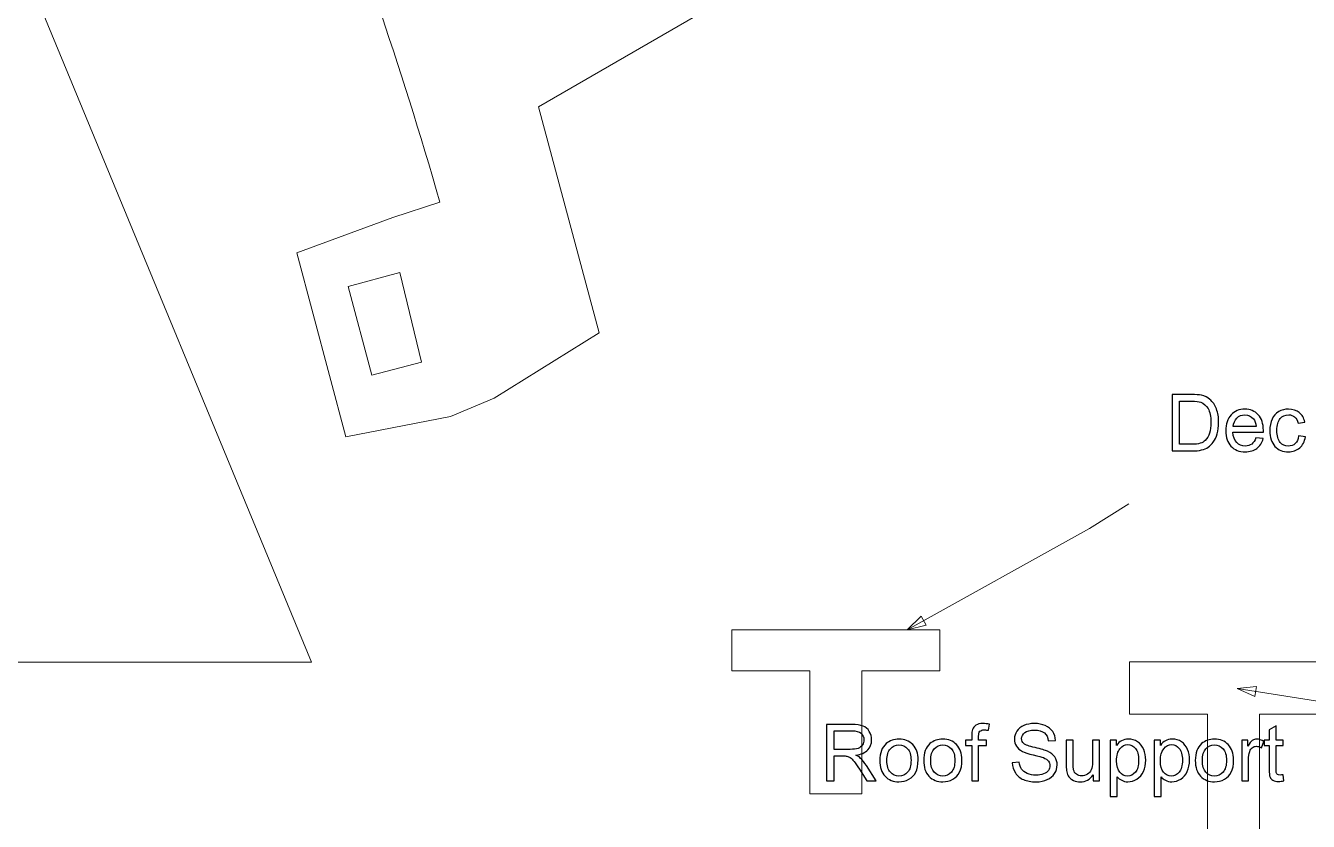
# Model space of a CAD drawing. Header units: inches. Extents: x -60.4 to -14.9, y -20.3 to 14.1.
# Drawn here: x -21.366 to -18.653, y -15.424 to -13.742 of the extents above; entities that cross this region are included whole.
import ezdxf

# ---------------------------------------------------------------- set-up
doc = ezdxf.new("R2010")
doc.units = ezdxf.units.IN
doc.header["$MEASUREMENT"] = 0
doc.layers.add('Master Desktop', color=7, linetype='Continuous', plot=False)

msp = doc.modelspace()

# ---------------------------------------------------------------- linework, layer by layer
at = {"layer": 'Master Desktop', "lineweight": 9}
msp.add_open_spline([(-20.589, -14.1475), (-20.589, -14.1475), (-20.4895, -14.1148), (-20.4895, -14.1148), (-20.4895, -14.1148), (-20.6534, -13.5391), (-20.8791, -13.0033), (-21.091, -12.491), (-21.091, -12.491), (-21.091, -12.491), (-20.5155, -12.491), (-20.5155, -12.491), (-20.5155, -12.491), (-20.5155, -12.491), (-20.5155, -12.241), (-20.5155, -12.241), (-20.5155, -12.241), (-20.5155, -12.241), (-20.5158, -11.991), (-20.5158, -11.991), (-20.5158, -11.991), (-20.5158, -11.991), (-20.1986, -11.9882), (-20.1986, -11.9882), (-20.1986, -11.9882), (-20.1986, -11.9882), (-20.1989, -12.241), (-20.1989, -12.241), (-20.1989, -12.241), (-20.1989, -12.241), (-20.1989, -12.491), (-20.1989, -12.491), (-20.1989, -12.491), (-20.1989, -12.491), (-19.8208, -12.491), (-19.8208, -12.491), (-19.8208, -12.491), (-19.8208, -12.491), (-19.7031, -12.9231), (-19.7031, -12.9231), (-19.7031, -12.9231), (-19.7031, -12.9231), (-20.0695, -13.1346), (-20.0695, -13.1346), (-20.0695, -13.1346), (-20.0695, -13.1346), (-19.9171, -13.7033), (-19.9171, -13.7033), (-19.9171, -13.7033), (-19.9171, -13.7033), (-20.2807, -13.9132), (-20.2807, -13.9132), (-20.2807, -13.9132), (-20.2807, -13.9132), (-20.1525, -14.3914), (-20.1525, -14.3914), (-20.1525, -14.3914), (-20.1525, -14.3914), (-20.3746, -14.529), (-20.3746, -14.529), (-20.3746, -14.529), (-20.3746, -14.529), (-20.4671, -14.5679), (-20.4671, -14.5679), (-20.4671, -14.5679), (-20.4671, -14.5679), (-20.6886, -14.6111), (-20.6886, -14.6111), (-20.6886, -14.6111), (-20.6886, -14.6111), (-20.7922, -14.2223), (-20.7922, -14.2223), (-20.7922, -14.2223), (-20.7922, -14.2223), (-20.589, -14.1475), (-20.589, -14.1475)], degree=3, knots=[0, 0, 0, 0, 0.05, 0.05, 0.05, 0.05, 0.1, 0.1, 0.1, 0.1, 0.15, 0.15, 0.15, 0.15, 0.2, 0.2, 0.2, 0.2, 0.25, 0.25, 0.25, 0.25, 0.3, 0.3, 0.3, 0.3, 0.35, 0.35, 0.35, 0.35, 0.4, 0.4, 0.4, 0.4, 0.45, 0.45, 0.45, 0.45, 0.5, 0.5, 0.5, 0.5, 0.55, 0.55, 0.55, 0.55, 0.6, 0.6, 0.6, 0.6, 0.65, 0.65, 0.65, 0.65, 0.7, 0.7, 0.7, 0.7, 0.75, 0.75, 0.75, 0.75, 0.8, 0.8, 0.8, 0.8, 0.85, 0.85, 0.85, 0.85, 0.9, 0.9, 0.9, 0.9, 1, 1, 1, 1], dxfattribs=at)
for points in [[(-21.877, -12.392), (-21.877, -12.392), (-20.7608, -15.0874), (-20.7608, -15.0874)], [(-21.877, -12.392), (-21.877, -12.392), (-20.7609, -15.0874), (-20.7609, -15.0874)], [(-29.0002, -15.0874), (-29.0002, -15.0874), (-20.7608, -15.0874), (-20.7608, -15.0874)]]:
    msp.add_open_spline(points, degree=3, dxfattribs=at)
at = {"layer": 'Master Desktop', "color": 5, "lineweight": 9}
for points, knots in [([(-20.5741, -14.2639), (-20.5741, -14.2639), (-20.5284, -14.4529), (-20.5284, -14.4529), (-20.5284, -14.4529), (-20.5284, -14.4529), (-20.633, -14.4809), (-20.633, -14.4809), (-20.633, -14.4809), (-20.633, -14.4809), (-20.6833, -14.2931), (-20.6833, -14.2931), (-20.6833, -14.2931), (-20.6833, -14.2931), (-20.5741, -14.2639), (-20.5741, -14.2639)], [0, 0, 0, 0, 0.2, 0.2, 0.2, 0.2, 0.4, 0.4, 0.4, 0.4, 0.6, 0.6, 0.6, 0.6, 1, 1, 1, 1]), ([(-19.5969, -15.1059), (-19.5969, -15.1059), (-19.4318, -15.1059), (-19.4318, -15.1059), (-19.4318, -15.1059), (-19.4318, -15.1059), (-19.4318, -15.0192), (-19.4318, -15.0192), (-19.4318, -15.0192), (-19.4318, -15.0192), (-19.8719, -15.0192), (-19.8719, -15.0192), (-19.8719, -15.0192), (-19.8719, -15.0192), (-19.8719, -15.1059), (-19.8719, -15.1059), (-19.8719, -15.1059), (-19.8719, -15.1059), (-19.7069, -15.1059), (-19.7069, -15.1059)], [0, 0, 0, 0, 0.166667, 0.166667, 0.166667, 0.166667, 0.333333, 0.333333, 0.333333, 0.333333, 0.5, 0.5, 0.5, 0.5, 0.666667, 0.666667, 0.666667, 0.666667, 1, 1, 1, 1]), ([(-19.7069, -15.1059), (-19.7069, -15.1059), (-19.7069, -15.366), (-19.7069, -15.366), (-19.7069, -15.366), (-19.7069, -15.366), (-19.5969, -15.366), (-19.5969, -15.366), (-19.5969, -15.366), (-19.5969, -15.366), (-19.5969, -15.1059), (-19.5969, -15.1059)], [0, 0, 0, 0, 0.25, 0.25, 0.25, 0.25, 0.5, 0.5, 0.5, 0.5, 1, 1, 1, 1]), ([(-18.756, -15.1971), (-18.756, -15.1971), (-18.591, -15.1971), (-18.591, -15.1971), (-18.591, -15.1971), (-18.591, -15.1971), (-18.591, -15.0871), (-18.591, -15.0871), (-18.591, -15.0871), (-18.591, -15.0871), (-19.0311, -15.0871), (-19.0311, -15.0871), (-19.0311, -15.0871), (-19.0311, -15.0871), (-19.0311, -15.1971), (-19.0311, -15.1971), (-19.0311, -15.1971), (-19.0311, -15.1971), (-18.866, -15.1971), (-18.866, -15.1971)], [0, 0, 0, 0, 0.166667, 0.166667, 0.166667, 0.166667, 0.333333, 0.333333, 0.333333, 0.333333, 0.5, 0.5, 0.5, 0.5, 0.666667, 0.666667, 0.666667, 0.666667, 1, 1, 1, 1]), ([(-18.866, -15.1971), (-18.866, -15.1971), (-18.866, -15.5272), (-18.866, -15.5272), (-18.866, -15.5272), (-18.866, -15.5272), (-18.756, -15.5272), (-18.756, -15.5272), (-18.756, -15.5272), (-18.756, -15.5272), (-18.756, -15.1971), (-18.756, -15.1971)], [0, 0, 0, 0, 0.25, 0.25, 0.25, 0.25, 0.5, 0.5, 0.5, 0.5, 1, 1, 1, 1])]:
    msp.add_open_spline(points, degree=3, knots=knots, dxfattribs=at)
at = {"layer": 'Master Desktop', "color": 155}
for points, knots in [([(-18.9409, -14.6409), (-18.9409, -14.6409), (-18.9409, -14.5216), (-18.9409, -14.5216), (-18.9409, -14.5216), (-18.9409, -14.5216), (-18.8998, -14.5216), (-18.8998, -14.5216), (-18.8998, -14.5216), (-18.8905, -14.5216), (-18.8835, -14.5221), (-18.8786, -14.5233), (-18.8786, -14.5233), (-18.8717, -14.5249), (-18.8659, -14.5277), (-18.8611, -14.5318), (-18.8611, -14.5318), (-18.8548, -14.5372), (-18.8501, -14.5439), (-18.847, -14.5522), (-18.847, -14.5522), (-18.8438, -14.5605), (-18.8423, -14.57), (-18.8423, -14.5806), (-18.8423, -14.5806), (-18.8423, -14.5897), (-18.8433, -14.5977), (-18.8454, -14.6047), (-18.8454, -14.6047), (-18.8475, -14.6117), (-18.8503, -14.6175), (-18.8536, -14.6221), (-18.8536, -14.6221), (-18.8569, -14.6267), (-18.8605, -14.6303), (-18.8645, -14.6329), (-18.8645, -14.6329), (-18.8684, -14.6355), (-18.8731, -14.6375), (-18.8787, -14.6389), (-18.8787, -14.6389), (-18.8843, -14.6402), (-18.8907, -14.6409), (-18.8979, -14.6409), (-18.8979, -14.6409), (-18.8979, -14.6409), (-18.9409, -14.6409), (-18.9409, -14.6409)], [0, 0, 0, 0, 0.076923, 0.076923, 0.076923, 0.076923, 0.153846, 0.153846, 0.153846, 0.153846, 0.230769, 0.230769, 0.230769, 0.230769, 0.307692, 0.307692, 0.307692, 0.307692, 0.384615, 0.384615, 0.384615, 0.384615, 0.461538, 0.461538, 0.461538, 0.461538, 0.538462, 0.538462, 0.538462, 0.538462, 0.615385, 0.615385, 0.615385, 0.615385, 0.692308, 0.692308, 0.692308, 0.692308, 0.769231, 0.769231, 0.769231, 0.769231, 0.846154, 0.846154, 0.846154, 0.846154, 1, 1, 1, 1]), ([(-18.9251, -14.6269), (-18.9251, -14.6269), (-18.8997, -14.6269), (-18.8997, -14.6269), (-18.8997, -14.6269), (-18.8918, -14.6269), (-18.8856, -14.6262), (-18.8812, -14.6247), (-18.8812, -14.6247), (-18.8767, -14.6232), (-18.8731, -14.6212), (-18.8705, -14.6185), (-18.8705, -14.6185), (-18.8667, -14.6148), (-18.8638, -14.6097), (-18.8617, -14.6034), (-18.8617, -14.6034), (-18.8597, -14.597), (-18.8586, -14.5894), (-18.8586, -14.5804), (-18.8586, -14.5804), (-18.8586, -14.5679), (-18.8607, -14.5582), (-18.8647, -14.5515), (-18.8647, -14.5515), (-18.8688, -14.5448), (-18.8738, -14.5403), (-18.8797, -14.538), (-18.8797, -14.538), (-18.8839, -14.5364), (-18.8907, -14.5356), (-18.9001, -14.5356), (-18.9001, -14.5356), (-18.9001, -14.5356), (-18.9251, -14.5356), (-18.9251, -14.5356), (-18.9251, -14.5356), (-18.9251, -14.5356), (-18.9251, -14.6269), (-18.9251, -14.6269)], [0, 0, 0, 0, 0.090909, 0.090909, 0.090909, 0.090909, 0.181818, 0.181818, 0.181818, 0.181818, 0.272727, 0.272727, 0.272727, 0.272727, 0.363636, 0.363636, 0.363636, 0.363636, 0.454545, 0.454545, 0.454545, 0.454545, 0.545455, 0.545455, 0.545455, 0.545455, 0.636364, 0.636364, 0.636364, 0.636364, 0.727273, 0.727273, 0.727273, 0.727273, 0.818182, 0.818182, 0.818182, 0.818182, 1, 1, 1, 1]), ([(-18.7634, -14.6129), (-18.7634, -14.6129), (-18.7482, -14.6149), (-18.7482, -14.6149), (-18.7482, -14.6149), (-18.7506, -14.6237), (-18.755, -14.6306), (-18.7615, -14.6354), (-18.7615, -14.6354), (-18.7679, -14.6403), (-18.7761, -14.6427), (-18.7862, -14.6427), (-18.7862, -14.6427), (-18.7988, -14.6427), (-18.8088, -14.6389), (-18.8162, -14.6311), (-18.8162, -14.6311), (-18.8235, -14.6233), (-18.8272, -14.6124), (-18.8272, -14.5984), (-18.8272, -14.5984), (-18.8272, -14.5839), (-18.8235, -14.5726), (-18.816, -14.5646), (-18.816, -14.5646), (-18.8086, -14.5566), (-18.7989, -14.5526), (-18.787, -14.5526), (-18.787, -14.5526), (-18.7754, -14.5526), (-18.766, -14.5565), (-18.7587, -14.5644), (-18.7587, -14.5644), (-18.7514, -14.5722), (-18.7477, -14.5833), (-18.7477, -14.5975), (-18.7477, -14.5975), (-18.7477, -14.5984), (-18.7478, -14.5997), (-18.7478, -14.6014), (-18.7478, -14.6014), (-18.7478, -14.6014), (-18.8122, -14.6014), (-18.8122, -14.6014), (-18.8122, -14.6014), (-18.8117, -14.6109), (-18.809, -14.6182), (-18.8042, -14.6232), (-18.8042, -14.6232), (-18.7994, -14.6282), (-18.7934, -14.6307), (-18.7862, -14.6307), (-18.7862, -14.6307), (-18.7808, -14.6307), (-18.7762, -14.6293), (-18.7724, -14.6265), (-18.7724, -14.6265), (-18.7686, -14.6237), (-18.7656, -14.6191), (-18.7634, -14.6129)], [0, 0, 0, 0, 0.0625, 0.0625, 0.0625, 0.0625, 0.125, 0.125, 0.125, 0.125, 0.1875, 0.1875, 0.1875, 0.1875, 0.25, 0.25, 0.25, 0.25, 0.3125, 0.3125, 0.3125, 0.3125, 0.375, 0.375, 0.375, 0.375, 0.4375, 0.4375, 0.4375, 0.4375, 0.5, 0.5, 0.5, 0.5, 0.5625, 0.5625, 0.5625, 0.5625, 0.625, 0.625, 0.625, 0.625, 0.6875, 0.6875, 0.6875, 0.6875, 0.75, 0.75, 0.75, 0.75, 0.8125, 0.8125, 0.8125, 0.8125, 0.875, 0.875, 0.875, 0.875, 1, 1, 1, 1]), ([(-18.8114, -14.5894), (-18.8114, -14.5894), (-18.7632, -14.5894), (-18.7632, -14.5894), (-18.7632, -14.5894), (-18.7639, -14.5821), (-18.7657, -14.5767), (-18.7688, -14.573), (-18.7688, -14.573), (-18.7734, -14.5674), (-18.7795, -14.5646), (-18.7869, -14.5646), (-18.7869, -14.5646), (-18.7936, -14.5646), (-18.7992, -14.5668), (-18.8038, -14.5713), (-18.8038, -14.5713), (-18.8084, -14.5758), (-18.8109, -14.5819), (-18.8114, -14.5894)], [0, 0, 0, 0, 0.166667, 0.166667, 0.166667, 0.166667, 0.333333, 0.333333, 0.333333, 0.333333, 0.5, 0.5, 0.5, 0.5, 0.666667, 0.666667, 0.666667, 0.666667, 1, 1, 1, 1]), ([(-18.6732, -14.6092), (-18.6732, -14.6092), (-18.6589, -14.6112), (-18.6589, -14.6112), (-18.6589, -14.6112), (-18.6605, -14.6211), (-18.6645, -14.6288), (-18.6709, -14.6344), (-18.6709, -14.6344), (-18.6774, -14.64), (-18.6854, -14.6427), (-18.6948, -14.6427), (-18.6948, -14.6427), (-18.7066, -14.6427), (-18.7161, -14.6389), (-18.7233, -14.6312), (-18.7233, -14.6312), (-18.7305, -14.6234), (-18.7341, -14.6124), (-18.7341, -14.598), (-18.7341, -14.598), (-18.7341, -14.5887), (-18.7325, -14.5805), (-18.7294, -14.5735), (-18.7294, -14.5735), (-18.7263, -14.5665), (-18.7216, -14.5613), (-18.7153, -14.5578), (-18.7153, -14.5578), (-18.709, -14.5543), (-18.7021, -14.5526), (-18.6947, -14.5526), (-18.6947, -14.5526), (-18.6853, -14.5526), (-18.6776, -14.5549), (-18.6717, -14.5597), (-18.6717, -14.5597), (-18.6657, -14.5644), (-18.6619, -14.5712), (-18.6602, -14.5799), (-18.6602, -14.5799), (-18.6602, -14.5799), (-18.6744, -14.5821), (-18.6744, -14.5821), (-18.6744, -14.5821), (-18.6757, -14.5763), (-18.6781, -14.5719), (-18.6816, -14.569), (-18.6816, -14.569), (-18.6851, -14.566), (-18.6892, -14.5646), (-18.6941, -14.5646), (-18.6941, -14.5646), (-18.7015, -14.5646), (-18.7075, -14.5672), (-18.7121, -14.5725), (-18.7121, -14.5725), (-18.7167, -14.5778), (-18.7191, -14.5861), (-18.7191, -14.5976), (-18.7191, -14.5976), (-18.7191, -14.6092), (-18.7168, -14.6176), (-18.7124, -14.6229), (-18.7124, -14.6229), (-18.7079, -14.6281), (-18.7021, -14.6307), (-18.695, -14.6307), (-18.695, -14.6307), (-18.6892, -14.6307), (-18.6844, -14.629), (-18.6806, -14.6255), (-18.6806, -14.6255), (-18.6767, -14.622), (-18.6742, -14.6165), (-18.6732, -14.6092)], [0, 0, 0, 0, 0.05, 0.05, 0.05, 0.05, 0.1, 0.1, 0.1, 0.1, 0.15, 0.15, 0.15, 0.15, 0.2, 0.2, 0.2, 0.2, 0.25, 0.25, 0.25, 0.25, 0.3, 0.3, 0.3, 0.3, 0.35, 0.35, 0.35, 0.35, 0.4, 0.4, 0.4, 0.4, 0.45, 0.45, 0.45, 0.45, 0.5, 0.5, 0.5, 0.5, 0.55, 0.55, 0.55, 0.55, 0.6, 0.6, 0.6, 0.6, 0.65, 0.65, 0.65, 0.65, 0.7, 0.7, 0.7, 0.7, 0.75, 0.75, 0.75, 0.75, 0.8, 0.8, 0.8, 0.8, 0.85, 0.85, 0.85, 0.85, 0.9, 0.9, 0.9, 0.9, 1, 1, 1, 1]), ([(-19.6716, -15.3386), (-19.6716, -15.3386), (-19.6716, -15.2192), (-19.6716, -15.2192), (-19.6716, -15.2192), (-19.6716, -15.2192), (-19.6187, -15.2192), (-19.6187, -15.2192), (-19.6187, -15.2192), (-19.6081, -15.2192), (-19.6, -15.2203), (-19.5945, -15.2225), (-19.5945, -15.2225), (-19.5889, -15.2246), (-19.5845, -15.2284), (-19.5812, -15.2338), (-19.5812, -15.2338), (-19.5779, -15.2392), (-19.5763, -15.2452), (-19.5763, -15.2518), (-19.5763, -15.2518), (-19.5763, -15.2602), (-19.579, -15.2674), (-19.5845, -15.2732), (-19.5845, -15.2732), (-19.59, -15.279), (-19.5984, -15.2827), (-19.6099, -15.2842), (-19.6099, -15.2842), (-19.6057, -15.2862), (-19.6025, -15.2882), (-19.6003, -15.2902), (-19.6003, -15.2902), (-19.5957, -15.2944), (-19.5914, -15.2997), (-19.5873, -15.3061), (-19.5873, -15.3061), (-19.5873, -15.3061), (-19.5666, -15.3386), (-19.5666, -15.3386), (-19.5666, -15.3386), (-19.5666, -15.3386), (-19.5864, -15.3386), (-19.5864, -15.3386), (-19.5864, -15.3386), (-19.5864, -15.3386), (-19.6021, -15.3137), (-19.6021, -15.3137), (-19.6021, -15.3137), (-19.6067, -15.3066), (-19.6105, -15.3011), (-19.6135, -15.2973), (-19.6135, -15.2973), (-19.6165, -15.2935), (-19.6192, -15.2908), (-19.6215, -15.2893), (-19.6215, -15.2893), (-19.6239, -15.2878), (-19.6263, -15.2867), (-19.6287, -15.2861), (-19.6287, -15.2861), (-19.6305, -15.2858), (-19.6334, -15.2856), (-19.6375, -15.2856), (-19.6375, -15.2856), (-19.6375, -15.2856), (-19.6558, -15.2856), (-19.6558, -15.2856), (-19.6558, -15.2856), (-19.6558, -15.2856), (-19.6558, -15.3386), (-19.6558, -15.3386), (-19.6558, -15.3386), (-19.6558, -15.3386), (-19.6716, -15.3386), (-19.6716, -15.3386)], [0, 0, 0, 0, 0.05, 0.05, 0.05, 0.05, 0.1, 0.1, 0.1, 0.1, 0.15, 0.15, 0.15, 0.15, 0.2, 0.2, 0.2, 0.2, 0.25, 0.25, 0.25, 0.25, 0.3, 0.3, 0.3, 0.3, 0.35, 0.35, 0.35, 0.35, 0.4, 0.4, 0.4, 0.4, 0.45, 0.45, 0.45, 0.45, 0.5, 0.5, 0.5, 0.5, 0.55, 0.55, 0.55, 0.55, 0.6, 0.6, 0.6, 0.6, 0.65, 0.65, 0.65, 0.65, 0.7, 0.7, 0.7, 0.7, 0.75, 0.75, 0.75, 0.75, 0.8, 0.8, 0.8, 0.8, 0.85, 0.85, 0.85, 0.85, 0.9, 0.9, 0.9, 0.9, 1, 1, 1, 1]), ([(-19.3645, -15.3386), (-19.3645, -15.3386), (-19.3645, -15.2634), (-19.3645, -15.2634), (-19.3645, -15.2634), (-19.3645, -15.2634), (-19.3775, -15.2634), (-19.3775, -15.2634), (-19.3775, -15.2634), (-19.3775, -15.2634), (-19.3775, -15.2521), (-19.3775, -15.2521), (-19.3775, -15.2521), (-19.3775, -15.2521), (-19.3645, -15.2521), (-19.3645, -15.2521), (-19.3645, -15.2521), (-19.3645, -15.2521), (-19.3645, -15.2429), (-19.3645, -15.2429), (-19.3645, -15.2429), (-19.3645, -15.2371), (-19.364, -15.2328), (-19.363, -15.23), (-19.363, -15.23), (-19.3616, -15.2262), (-19.3591, -15.2231), (-19.3556, -15.2208), (-19.3556, -15.2208), (-19.3521, -15.2184), (-19.3471, -15.2172), (-19.3407, -15.2172), (-19.3407, -15.2172), (-19.3366, -15.2172), (-19.332, -15.2177), (-19.327, -15.2187), (-19.327, -15.2187), (-19.327, -15.2187), (-19.3292, -15.2316), (-19.3292, -15.2316), (-19.3292, -15.2316), (-19.3322, -15.231), (-19.3351, -15.2307), (-19.3378, -15.2307), (-19.3378, -15.2307), (-19.3423, -15.2307), (-19.3454, -15.2317), (-19.3473, -15.2336), (-19.3473, -15.2336), (-19.3491, -15.2355), (-19.35, -15.239), (-19.35, -15.2442), (-19.35, -15.2442), (-19.35, -15.2442), (-19.35, -15.2521), (-19.35, -15.2521), (-19.35, -15.2521), (-19.35, -15.2521), (-19.3332, -15.2521), (-19.3332, -15.2521), (-19.3332, -15.2521), (-19.3332, -15.2521), (-19.3332, -15.2634), (-19.3332, -15.2634), (-19.3332, -15.2634), (-19.3332, -15.2634), (-19.3499, -15.2634), (-19.3499, -15.2634), (-19.3499, -15.2634), (-19.3499, -15.2634), (-19.3499, -15.3386), (-19.3499, -15.3386), (-19.3499, -15.3386), (-19.3499, -15.3386), (-19.3645, -15.3386), (-19.3645, -15.3386)], [0, 0, 0, 0, 0.05, 0.05, 0.05, 0.05, 0.1, 0.1, 0.1, 0.1, 0.15, 0.15, 0.15, 0.15, 0.2, 0.2, 0.2, 0.2, 0.25, 0.25, 0.25, 0.25, 0.3, 0.3, 0.3, 0.3, 0.35, 0.35, 0.35, 0.35, 0.4, 0.4, 0.4, 0.4, 0.45, 0.45, 0.45, 0.45, 0.5, 0.5, 0.5, 0.5, 0.55, 0.55, 0.55, 0.55, 0.6, 0.6, 0.6, 0.6, 0.65, 0.65, 0.65, 0.65, 0.7, 0.7, 0.7, 0.7, 0.75, 0.75, 0.75, 0.75, 0.8, 0.8, 0.8, 0.8, 0.85, 0.85, 0.85, 0.85, 0.9, 0.9, 0.9, 0.9, 1, 1, 1, 1]), ([(-19.2787, -15.3002), (-19.2787, -15.3002), (-19.2639, -15.2989), (-19.2639, -15.2989), (-19.2639, -15.2989), (-19.2632, -15.3049), (-19.2616, -15.3098), (-19.259, -15.3137), (-19.259, -15.3137), (-19.2564, -15.3175), (-19.2524, -15.3206), (-19.247, -15.323), (-19.247, -15.323), (-19.2416, -15.3254), (-19.2355, -15.3266), (-19.2287, -15.3266), (-19.2287, -15.3266), (-19.2227, -15.3266), (-19.2174, -15.3257), (-19.2127, -15.3239), (-19.2127, -15.3239), (-19.2081, -15.3221), (-19.2047, -15.3196), (-19.2025, -15.3165), (-19.2025, -15.3165), (-19.2002, -15.3133), (-19.1991, -15.3099), (-19.1991, -15.3062), (-19.1991, -15.3062), (-19.1991, -15.3025), (-19.2002, -15.2993), (-19.2023, -15.2965), (-19.2023, -15.2965), (-19.2045, -15.2937), (-19.2081, -15.2914), (-19.2131, -15.2894), (-19.2131, -15.2894), (-19.2163, -15.2882), (-19.2234, -15.2863), (-19.2343, -15.2836), (-19.2343, -15.2836), (-19.2453, -15.281), (-19.253, -15.2785), (-19.2574, -15.2762), (-19.2574, -15.2762), (-19.263, -15.2732), (-19.2673, -15.2695), (-19.27, -15.2651), (-19.27, -15.2651), (-19.2729, -15.2606), (-19.2742, -15.2557), (-19.2742, -15.2502), (-19.2742, -15.2502), (-19.2742, -15.2441), (-19.2725, -15.2385), (-19.2691, -15.2333), (-19.2691, -15.2333), (-19.2657, -15.228), (-19.2607, -15.2241), (-19.2541, -15.2213), (-19.2541, -15.2213), (-19.2476, -15.2186), (-19.2403, -15.2172), (-19.2322, -15.2172), (-19.2322, -15.2172), (-19.2234, -15.2172), (-19.2156, -15.2187), (-19.2089, -15.2215), (-19.2089, -15.2215), (-19.2021, -15.2244), (-19.1969, -15.2286), (-19.1933, -15.2341), (-19.1933, -15.2341), (-19.1896, -15.2396), (-19.1877, -15.2459), (-19.1874, -15.2529), (-19.1874, -15.2529), (-19.1874, -15.2529), (-19.2026, -15.2541), (-19.2026, -15.2541), (-19.2026, -15.2541), (-19.2034, -15.2466), (-19.2061, -15.2409), (-19.2108, -15.237), (-19.2108, -15.237), (-19.2155, -15.2332), (-19.2225, -15.2312), (-19.2316, -15.2312), (-19.2316, -15.2312), (-19.2412, -15.2312), (-19.2482, -15.233), (-19.2525, -15.2365), (-19.2525, -15.2365), (-19.2569, -15.24), (-19.2591, -15.2442), (-19.2591, -15.2492), (-19.2591, -15.2492), (-19.2591, -15.2534), (-19.2575, -15.257), (-19.2544, -15.2597), (-19.2544, -15.2597), (-19.2514, -15.2625), (-19.2435, -15.2654), (-19.2306, -15.2682), (-19.2306, -15.2682), (-19.2178, -15.2712), (-19.209, -15.2737), (-19.2042, -15.2759), (-19.2042, -15.2759), (-19.1973, -15.2791), (-19.1922, -15.2831), (-19.1889, -15.288), (-19.1889, -15.288), (-19.1855, -15.2929), (-19.1839, -15.2985), (-19.1839, -15.3049), (-19.1839, -15.3049), (-19.1839, -15.3113), (-19.1857, -15.3172), (-19.1894, -15.3228), (-19.1894, -15.3228), (-19.193, -15.3284), (-19.1982, -15.3328), (-19.205, -15.3359), (-19.205, -15.3359), (-19.2118, -15.339), (-19.2194, -15.3406), (-19.228, -15.3406), (-19.228, -15.3406), (-19.2387, -15.3406), (-19.2478, -15.339), (-19.255, -15.3359), (-19.255, -15.3359), (-19.2624, -15.3327), (-19.268, -15.328), (-19.2722, -15.3217), (-19.2722, -15.3217), (-19.2764, -15.3154), (-19.2785, -15.3082), (-19.2787, -15.3002)], [0, 0, 0, 0, 0.027778, 0.027778, 0.027778, 0.027778, 0.055556, 0.055556, 0.055556, 0.055556, 0.083333, 0.083333, 0.083333, 0.083333, 0.111111, 0.111111, 0.111111, 0.111111, 0.138889, 0.138889, 0.138889, 0.138889, 0.166667, 0.166667, 0.166667, 0.166667, 0.194444, 0.194444, 0.194444, 0.194444, 0.222222, 0.222222, 0.222222, 0.222222, 0.25, 0.25, 0.25, 0.25, 0.277778, 0.277778, 0.277778, 0.277778, 0.305556, 0.305556, 0.305556, 0.305556, 0.333333, 0.333333, 0.333333, 0.333333, 0.361111, 0.361111, 0.361111, 0.361111, 0.388889, 0.388889, 0.388889, 0.388889, 0.416667, 0.416667, 0.416667, 0.416667, 0.444444, 0.444444, 0.444444, 0.444444, 0.472222, 0.472222, 0.472222, 0.472222, 0.5, 0.5, 0.5, 0.5, 0.527778, 0.527778, 0.527778, 0.527778, 0.555556, 0.555556, 0.555556, 0.555556, 0.583333, 0.583333, 0.583333, 0.583333, 0.611111, 0.611111, 0.611111, 0.611111, 0.638889, 0.638889, 0.638889, 0.638889, 0.666667, 0.666667, 0.666667, 0.666667, 0.694444, 0.694444, 0.694444, 0.694444, 0.722222, 0.722222, 0.722222, 0.722222, 0.75, 0.75, 0.75, 0.75, 0.777778, 0.777778, 0.777778, 0.777778, 0.805556, 0.805556, 0.805556, 0.805556, 0.833333, 0.833333, 0.833333, 0.833333, 0.861111, 0.861111, 0.861111, 0.861111, 0.888889, 0.888889, 0.888889, 0.888889, 0.916667, 0.916667, 0.916667, 0.916667, 0.944444, 0.944444, 0.944444, 0.944444, 1, 1, 1, 1]), ([(-19.6558, -15.2719), (-19.6558, -15.2719), (-19.6219, -15.2719), (-19.6219, -15.2719), (-19.6219, -15.2719), (-19.6147, -15.2719), (-19.609, -15.2712), (-19.605, -15.2697), (-19.605, -15.2697), (-19.6009, -15.2682), (-19.5979, -15.2658), (-19.5958, -15.2625), (-19.5958, -15.2625), (-19.5937, -15.2592), (-19.5926, -15.2557), (-19.5926, -15.2518), (-19.5926, -15.2518), (-19.5926, -15.2462), (-19.5946, -15.2415), (-19.5987, -15.2379), (-19.5987, -15.2379), (-19.6028, -15.2342), (-19.6092, -15.2324), (-19.618, -15.2324), (-19.618, -15.2324), (-19.618, -15.2324), (-19.6558, -15.2324), (-19.6558, -15.2324), (-19.6558, -15.2324), (-19.6558, -15.2324), (-19.6558, -15.2719), (-19.6558, -15.2719)], [0, 0, 0, 0, 0.111111, 0.111111, 0.111111, 0.111111, 0.222222, 0.222222, 0.222222, 0.222222, 0.333333, 0.333333, 0.333333, 0.333333, 0.444444, 0.444444, 0.444444, 0.444444, 0.555556, 0.555556, 0.555556, 0.555556, 0.666667, 0.666667, 0.666667, 0.666667, 0.777778, 0.777778, 0.777778, 0.777778, 1, 1, 1, 1]), ([(-18.7061, -15.3255), (-18.7061, -15.3255), (-18.7041, -15.3384), (-18.7041, -15.3384), (-18.7041, -15.3384), (-18.7083, -15.3393), (-18.7119, -15.3397), (-18.7152, -15.3397), (-18.7152, -15.3397), (-18.7205, -15.3397), (-18.7246, -15.3389), (-18.7275, -15.3372), (-18.7275, -15.3372), (-18.7304, -15.3355), (-18.7325, -15.3333), (-18.7337, -15.3306), (-18.7337, -15.3306), (-18.7349, -15.3278), (-18.7355, -15.3221), (-18.7355, -15.3132), (-18.7355, -15.3132), (-18.7355, -15.3132), (-18.7355, -15.2634), (-18.7355, -15.2634), (-18.7355, -15.2634), (-18.7355, -15.2634), (-18.7463, -15.2634), (-18.7463, -15.2634), (-18.7463, -15.2634), (-18.7463, -15.2634), (-18.7463, -15.2521), (-18.7463, -15.2521), (-18.7463, -15.2521), (-18.7463, -15.2521), (-18.7355, -15.2521), (-18.7355, -15.2521), (-18.7355, -15.2521), (-18.7355, -15.2521), (-18.7355, -15.2307), (-18.7355, -15.2307), (-18.7355, -15.2307), (-18.7355, -15.2307), (-18.7208, -15.2219), (-18.7208, -15.2219), (-18.7208, -15.2219), (-18.7208, -15.2219), (-18.7208, -15.2521), (-18.7208, -15.2521), (-18.7208, -15.2521), (-18.7208, -15.2521), (-18.7061, -15.2521), (-18.7061, -15.2521), (-18.7061, -15.2521), (-18.7061, -15.2521), (-18.7061, -15.2634), (-18.7061, -15.2634), (-18.7061, -15.2634), (-18.7061, -15.2634), (-18.7208, -15.2634), (-18.7208, -15.2634), (-18.7208, -15.2634), (-18.7208, -15.2634), (-18.7208, -15.3141), (-18.7208, -15.3141), (-18.7208, -15.3141), (-18.7208, -15.3183), (-18.7206, -15.321), (-18.72, -15.3222), (-18.72, -15.3222), (-18.7195, -15.3234), (-18.7187, -15.3243), (-18.7175, -15.325), (-18.7175, -15.325), (-18.7164, -15.3257), (-18.7147, -15.3261), (-18.7125, -15.3261), (-18.7125, -15.3261), (-18.7109, -15.3261), (-18.7088, -15.3259), (-18.7061, -15.3255)], [0, 0, 0, 0, 0.047619, 0.047619, 0.047619, 0.047619, 0.095238, 0.095238, 0.095238, 0.095238, 0.142857, 0.142857, 0.142857, 0.142857, 0.190476, 0.190476, 0.190476, 0.190476, 0.238095, 0.238095, 0.238095, 0.238095, 0.285714, 0.285714, 0.285714, 0.285714, 0.333333, 0.333333, 0.333333, 0.333333, 0.380952, 0.380952, 0.380952, 0.380952, 0.428571, 0.428571, 0.428571, 0.428571, 0.47619, 0.47619, 0.47619, 0.47619, 0.52381, 0.52381, 0.52381, 0.52381, 0.571429, 0.571429, 0.571429, 0.571429, 0.619048, 0.619048, 0.619048, 0.619048, 0.666667, 0.666667, 0.666667, 0.666667, 0.714286, 0.714286, 0.714286, 0.714286, 0.761905, 0.761905, 0.761905, 0.761905, 0.809524, 0.809524, 0.809524, 0.809524, 0.857143, 0.857143, 0.857143, 0.857143, 0.904762, 0.904762, 0.904762, 0.904762, 1, 1, 1, 1]), ([(-19.5589, -15.2953), (-19.5589, -15.2794), (-19.5545, -15.2675), (-19.5455, -15.2598), (-19.5455, -15.2598), (-19.5381, -15.2534), (-19.529, -15.2502), (-19.5184, -15.2502), (-19.5184, -15.2502), (-19.5065, -15.2502), (-19.4968, -15.2541), (-19.4892, -15.2619), (-19.4892, -15.2619), (-19.4817, -15.2697), (-19.4779, -15.2804), (-19.4779, -15.2941), (-19.4779, -15.2941), (-19.4779, -15.3052), (-19.4796, -15.3139), (-19.4829, -15.3203), (-19.4829, -15.3203), (-19.4862, -15.3267), (-19.4911, -15.3316), (-19.4975, -15.3351), (-19.4975, -15.3351), (-19.5039, -15.3387), (-19.5108, -15.3404), (-19.5184, -15.3404), (-19.5184, -15.3404), (-19.5305, -15.3404), (-19.5402, -15.3366), (-19.5477, -15.3288), (-19.5477, -15.3288), (-19.5552, -15.3211), (-19.5589, -15.3099), (-19.5589, -15.2953)], [0, 0, 0, 0, 0.1, 0.1, 0.1, 0.1, 0.2, 0.2, 0.2, 0.2, 0.3, 0.3, 0.3, 0.3, 0.4, 0.4, 0.4, 0.4, 0.5, 0.5, 0.5, 0.5, 0.6, 0.6, 0.6, 0.6, 0.7, 0.7, 0.7, 0.7, 0.8, 0.8, 0.8, 0.8, 1, 1, 1, 1]), ([(-19.5439, -15.2954), (-19.5439, -15.3064), (-19.5415, -15.3147), (-19.5367, -15.3202), (-19.5367, -15.3202), (-19.5318, -15.3257), (-19.5257, -15.3284), (-19.5184, -15.3284), (-19.5184, -15.3284), (-19.5111, -15.3284), (-19.505, -15.3257), (-19.5002, -15.3201), (-19.5002, -15.3201), (-19.4953, -15.3146), (-19.4929, -15.3062), (-19.4929, -15.2949), (-19.4929, -15.2949), (-19.4929, -15.2842), (-19.4954, -15.2761), (-19.5002, -15.2707), (-19.5002, -15.2707), (-19.5051, -15.2652), (-19.5111, -15.2624), (-19.5184, -15.2624), (-19.5184, -15.2624), (-19.5257, -15.2624), (-19.5318, -15.2651), (-19.5367, -15.2706), (-19.5367, -15.2706), (-19.5415, -15.2761), (-19.5439, -15.2843), (-19.5439, -15.2954)], [0, 0, 0, 0, 0.111111, 0.111111, 0.111111, 0.111111, 0.222222, 0.222222, 0.222222, 0.222222, 0.333333, 0.333333, 0.333333, 0.333333, 0.444444, 0.444444, 0.444444, 0.444444, 0.555556, 0.555556, 0.555556, 0.555556, 0.666667, 0.666667, 0.666667, 0.666667, 0.777778, 0.777778, 0.777778, 0.777778, 1, 1, 1, 1]), ([(-19.4662, -15.2953), (-19.4662, -15.2794), (-19.4618, -15.2675), (-19.4529, -15.2598), (-19.4529, -15.2598), (-19.4454, -15.2534), (-19.4364, -15.2502), (-19.4257, -15.2502), (-19.4257, -15.2502), (-19.4138, -15.2502), (-19.4041, -15.2541), (-19.3965, -15.2619), (-19.3965, -15.2619), (-19.389, -15.2697), (-19.3852, -15.2804), (-19.3852, -15.2941), (-19.3852, -15.2941), (-19.3852, -15.3052), (-19.3869, -15.3139), (-19.3902, -15.3203), (-19.3902, -15.3203), (-19.3936, -15.3267), (-19.3984, -15.3316), (-19.4048, -15.3351), (-19.4048, -15.3351), (-19.4112, -15.3387), (-19.4181, -15.3404), (-19.4257, -15.3404), (-19.4257, -15.3404), (-19.4378, -15.3404), (-19.4476, -15.3366), (-19.455, -15.3288), (-19.455, -15.3288), (-19.4625, -15.3211), (-19.4662, -15.3099), (-19.4662, -15.2953)], [0, 0, 0, 0, 0.1, 0.1, 0.1, 0.1, 0.2, 0.2, 0.2, 0.2, 0.3, 0.3, 0.3, 0.3, 0.4, 0.4, 0.4, 0.4, 0.5, 0.5, 0.5, 0.5, 0.6, 0.6, 0.6, 0.6, 0.7, 0.7, 0.7, 0.7, 0.8, 0.8, 0.8, 0.8, 1, 1, 1, 1]), ([(-19.4512, -15.2954), (-19.4512, -15.3064), (-19.4488, -15.3147), (-19.444, -15.3202), (-19.444, -15.3202), (-19.4391, -15.3257), (-19.433, -15.3284), (-19.4257, -15.3284), (-19.4257, -15.3284), (-19.4184, -15.3284), (-19.4123, -15.3257), (-19.4075, -15.3201), (-19.4075, -15.3201), (-19.4026, -15.3146), (-19.4002, -15.3062), (-19.4002, -15.2949), (-19.4002, -15.2949), (-19.4002, -15.2842), (-19.4027, -15.2761), (-19.4075, -15.2707), (-19.4075, -15.2707), (-19.4124, -15.2652), (-19.4184, -15.2624), (-19.4257, -15.2624), (-19.4257, -15.2624), (-19.433, -15.2624), (-19.4391, -15.2651), (-19.444, -15.2706), (-19.444, -15.2706), (-19.4488, -15.2761), (-19.4512, -15.2843), (-19.4512, -15.2954)], [0, 0, 0, 0, 0.111111, 0.111111, 0.111111, 0.111111, 0.222222, 0.222222, 0.222222, 0.222222, 0.333333, 0.333333, 0.333333, 0.333333, 0.444444, 0.444444, 0.444444, 0.444444, 0.555556, 0.555556, 0.555556, 0.555556, 0.666667, 0.666667, 0.666667, 0.666667, 0.777778, 0.777778, 0.777778, 0.777778, 1, 1, 1, 1]), ([(-19.1077, -15.3386), (-19.1077, -15.3386), (-19.1077, -15.3257), (-19.1077, -15.3257), (-19.1077, -15.3257), (-19.1145, -15.3355), (-19.1236, -15.3404), (-19.1351, -15.3404), (-19.1351, -15.3404), (-19.1402, -15.3404), (-19.1449, -15.3394), (-19.1494, -15.3375), (-19.1494, -15.3375), (-19.1538, -15.3355), (-19.1571, -15.3331), (-19.1592, -15.3301), (-19.1592, -15.3301), (-19.1613, -15.3272), (-19.1628, -15.3236), (-19.1637, -15.3193), (-19.1637, -15.3193), (-19.1643, -15.3164), (-19.1646, -15.3118), (-19.1646, -15.3056), (-19.1646, -15.3056), (-19.1646, -15.3056), (-19.1646, -15.2521), (-19.1646, -15.2521), (-19.1646, -15.2521), (-19.1646, -15.2521), (-19.1499, -15.2521), (-19.1499, -15.2521), (-19.1499, -15.2521), (-19.1499, -15.2521), (-19.1499, -15.2999), (-19.1499, -15.2999), (-19.1499, -15.2999), (-19.1499, -15.3076), (-19.1496, -15.3127), (-19.149, -15.3154), (-19.149, -15.3154), (-19.1481, -15.3192), (-19.1462, -15.3222), (-19.1432, -15.3244), (-19.1432, -15.3244), (-19.1402, -15.3266), (-19.1365, -15.3277), (-19.1321, -15.3277), (-19.1321, -15.3277), (-19.1277, -15.3277), (-19.1236, -15.3266), (-19.1198, -15.3244), (-19.1198, -15.3244), (-19.116, -15.3221), (-19.1132, -15.3191), (-19.1116, -15.3152), (-19.1116, -15.3152), (-19.1101, -15.3113), (-19.1092, -15.3057), (-19.1092, -15.2983), (-19.1092, -15.2983), (-19.1092, -15.2983), (-19.1092, -15.2521), (-19.1092, -15.2521), (-19.1092, -15.2521), (-19.1092, -15.2521), (-19.0946, -15.2521), (-19.0946, -15.2521), (-19.0946, -15.2521), (-19.0946, -15.2521), (-19.0946, -15.3386), (-19.0946, -15.3386), (-19.0946, -15.3386), (-19.0946, -15.3386), (-19.1077, -15.3386), (-19.1077, -15.3386)], [0, 0, 0, 0, 0.05, 0.05, 0.05, 0.05, 0.1, 0.1, 0.1, 0.1, 0.15, 0.15, 0.15, 0.15, 0.2, 0.2, 0.2, 0.2, 0.25, 0.25, 0.25, 0.25, 0.3, 0.3, 0.3, 0.3, 0.35, 0.35, 0.35, 0.35, 0.4, 0.4, 0.4, 0.4, 0.45, 0.45, 0.45, 0.45, 0.5, 0.5, 0.5, 0.5, 0.55, 0.55, 0.55, 0.55, 0.6, 0.6, 0.6, 0.6, 0.65, 0.65, 0.65, 0.65, 0.7, 0.7, 0.7, 0.7, 0.75, 0.75, 0.75, 0.75, 0.8, 0.8, 0.8, 0.8, 0.85, 0.85, 0.85, 0.85, 0.9, 0.9, 0.9, 0.9, 1, 1, 1, 1]), ([(-19.0716, -15.3717), (-19.0716, -15.3717), (-19.0716, -15.2521), (-19.0716, -15.2521), (-19.0716, -15.2521), (-19.0716, -15.2521), (-19.0582, -15.2521), (-19.0582, -15.2521), (-19.0582, -15.2521), (-19.0582, -15.2521), (-19.0582, -15.2634), (-19.0582, -15.2634), (-19.0582, -15.2634), (-19.0551, -15.2591), (-19.0515, -15.2557), (-19.0476, -15.2536), (-19.0476, -15.2536), (-19.0436, -15.2514), (-19.0388, -15.2502), (-19.0332, -15.2502), (-19.0332, -15.2502), (-19.0258, -15.2502), (-19.0193, -15.2521), (-19.0136, -15.2559), (-19.0136, -15.2559), (-19.008, -15.2597), (-19.0037, -15.2651), (-19.0009, -15.272), (-19.0009, -15.272), (-18.998, -15.2789), (-18.9966, -15.2864), (-18.9966, -15.2947), (-18.9966, -15.2947), (-18.9966, -15.3035), (-18.9981, -15.3114), (-19.0013, -15.3185), (-19.0013, -15.3185), (-19.0045, -15.3256), (-19.0091, -15.331), (-19.0151, -15.3348), (-19.0151, -15.3348), (-19.0212, -15.3385), (-19.0275, -15.3404), (-19.0342, -15.3404), (-19.0342, -15.3404), (-19.0391, -15.3404), (-19.0435, -15.3394), (-19.0473, -15.3373), (-19.0473, -15.3373), (-19.0512, -15.3353), (-19.0544, -15.3327), (-19.0569, -15.3296), (-19.0569, -15.3296), (-19.0569, -15.3296), (-19.0569, -15.3717), (-19.0569, -15.3717), (-19.0569, -15.3717), (-19.0569, -15.3717), (-19.0716, -15.3717), (-19.0716, -15.3717)], [0, 0, 0, 0, 0.0625, 0.0625, 0.0625, 0.0625, 0.125, 0.125, 0.125, 0.125, 0.1875, 0.1875, 0.1875, 0.1875, 0.25, 0.25, 0.25, 0.25, 0.3125, 0.3125, 0.3125, 0.3125, 0.375, 0.375, 0.375, 0.375, 0.4375, 0.4375, 0.4375, 0.4375, 0.5, 0.5, 0.5, 0.5, 0.5625, 0.5625, 0.5625, 0.5625, 0.625, 0.625, 0.625, 0.625, 0.6875, 0.6875, 0.6875, 0.6875, 0.75, 0.75, 0.75, 0.75, 0.8125, 0.8125, 0.8125, 0.8125, 0.875, 0.875, 0.875, 0.875, 1, 1, 1, 1]), ([(-19.0582, -15.2959), (-19.0582, -15.3069), (-19.056, -15.3151), (-19.0515, -15.3204), (-19.0515, -15.3204), (-19.047, -15.3257), (-19.0416, -15.3284), (-19.0352, -15.3284), (-19.0352, -15.3284), (-19.0287, -15.3284), (-19.0231, -15.3257), (-19.0185, -15.3202), (-19.0185, -15.3202), (-19.0139, -15.3147), (-19.0116, -15.3062), (-19.0116, -15.2946), (-19.0116, -15.2946), (-19.0116, -15.2836), (-19.0138, -15.2754), (-19.0183, -15.2699), (-19.0183, -15.2699), (-19.0229, -15.2645), (-19.0282, -15.2617), (-19.0345, -15.2617), (-19.0345, -15.2617), (-19.0407, -15.2617), (-19.0462, -15.2647), (-19.051, -15.2705), (-19.051, -15.2705), (-19.0558, -15.2763), (-19.0582, -15.2847), (-19.0582, -15.2959)], [0, 0, 0, 0, 0.111111, 0.111111, 0.111111, 0.111111, 0.222222, 0.222222, 0.222222, 0.222222, 0.333333, 0.333333, 0.333333, 0.333333, 0.444444, 0.444444, 0.444444, 0.444444, 0.555556, 0.555556, 0.555556, 0.555556, 0.666667, 0.666667, 0.666667, 0.666667, 0.777778, 0.777778, 0.777778, 0.777778, 1, 1, 1, 1]), ([(-18.9789, -15.3717), (-18.9789, -15.3717), (-18.9789, -15.2521), (-18.9789, -15.2521), (-18.9789, -15.2521), (-18.9789, -15.2521), (-18.9655, -15.2521), (-18.9655, -15.2521), (-18.9655, -15.2521), (-18.9655, -15.2521), (-18.9655, -15.2634), (-18.9655, -15.2634), (-18.9655, -15.2634), (-18.9624, -15.2591), (-18.9588, -15.2557), (-18.9549, -15.2536), (-18.9549, -15.2536), (-18.9509, -15.2514), (-18.9461, -15.2502), (-18.9405, -15.2502), (-18.9405, -15.2502), (-18.9331, -15.2502), (-18.9266, -15.2521), (-18.9209, -15.2559), (-18.9209, -15.2559), (-18.9153, -15.2597), (-18.9111, -15.2651), (-18.9082, -15.272), (-18.9082, -15.272), (-18.9053, -15.2789), (-18.9039, -15.2864), (-18.9039, -15.2947), (-18.9039, -15.2947), (-18.9039, -15.3035), (-18.9054, -15.3114), (-18.9086, -15.3185), (-18.9086, -15.3185), (-18.9118, -15.3256), (-18.9164, -15.331), (-18.9224, -15.3348), (-18.9224, -15.3348), (-18.9285, -15.3385), (-18.9348, -15.3404), (-18.9415, -15.3404), (-18.9415, -15.3404), (-18.9464, -15.3404), (-18.9508, -15.3394), (-18.9546, -15.3373), (-18.9546, -15.3373), (-18.9585, -15.3353), (-18.9617, -15.3327), (-18.9642, -15.3296), (-18.9642, -15.3296), (-18.9642, -15.3296), (-18.9642, -15.3717), (-18.9642, -15.3717), (-18.9642, -15.3717), (-18.9642, -15.3717), (-18.9789, -15.3717), (-18.9789, -15.3717)], [0, 0, 0, 0, 0.0625, 0.0625, 0.0625, 0.0625, 0.125, 0.125, 0.125, 0.125, 0.1875, 0.1875, 0.1875, 0.1875, 0.25, 0.25, 0.25, 0.25, 0.3125, 0.3125, 0.3125, 0.3125, 0.375, 0.375, 0.375, 0.375, 0.4375, 0.4375, 0.4375, 0.4375, 0.5, 0.5, 0.5, 0.5, 0.5625, 0.5625, 0.5625, 0.5625, 0.625, 0.625, 0.625, 0.625, 0.6875, 0.6875, 0.6875, 0.6875, 0.75, 0.75, 0.75, 0.75, 0.8125, 0.8125, 0.8125, 0.8125, 0.875, 0.875, 0.875, 0.875, 1, 1, 1, 1]), ([(-18.9655, -15.2959), (-18.9655, -15.3069), (-18.9633, -15.3151), (-18.9588, -15.3204), (-18.9588, -15.3204), (-18.9543, -15.3257), (-18.9489, -15.3284), (-18.9425, -15.3284), (-18.9425, -15.3284), (-18.936, -15.3284), (-18.9304, -15.3257), (-18.9258, -15.3202), (-18.9258, -15.3202), (-18.9212, -15.3147), (-18.9189, -15.3062), (-18.9189, -15.2946), (-18.9189, -15.2946), (-18.9189, -15.2836), (-18.9211, -15.2754), (-18.9256, -15.2699), (-18.9256, -15.2699), (-18.9302, -15.2645), (-18.9356, -15.2617), (-18.9418, -15.2617), (-18.9418, -15.2617), (-18.9481, -15.2617), (-18.9536, -15.2647), (-18.9583, -15.2705), (-18.9583, -15.2705), (-18.9631, -15.2763), (-18.9655, -15.2847), (-18.9655, -15.2959)], [0, 0, 0, 0, 0.111111, 0.111111, 0.111111, 0.111111, 0.222222, 0.222222, 0.222222, 0.222222, 0.333333, 0.333333, 0.333333, 0.333333, 0.444444, 0.444444, 0.444444, 0.444444, 0.555556, 0.555556, 0.555556, 0.555556, 0.666667, 0.666667, 0.666667, 0.666667, 0.777778, 0.777778, 0.777778, 0.777778, 1, 1, 1, 1]), ([(-18.8917, -15.2953), (-18.8917, -15.2794), (-18.8872, -15.2675), (-18.8783, -15.2598), (-18.8783, -15.2598), (-18.8709, -15.2534), (-18.8618, -15.2502), (-18.8511, -15.2502), (-18.8511, -15.2502), (-18.8392, -15.2502), (-18.8295, -15.2541), (-18.822, -15.2619), (-18.822, -15.2619), (-18.8144, -15.2697), (-18.8107, -15.2804), (-18.8107, -15.2941), (-18.8107, -15.2941), (-18.8107, -15.3052), (-18.8123, -15.3139), (-18.8157, -15.3203), (-18.8157, -15.3203), (-18.819, -15.3267), (-18.8239, -15.3316), (-18.8302, -15.3351), (-18.8302, -15.3351), (-18.8366, -15.3387), (-18.8436, -15.3404), (-18.8511, -15.3404), (-18.8511, -15.3404), (-18.8632, -15.3404), (-18.873, -15.3366), (-18.8805, -15.3288), (-18.8805, -15.3288), (-18.8879, -15.3211), (-18.8917, -15.3099), (-18.8917, -15.2953)], [0, 0, 0, 0, 0.1, 0.1, 0.1, 0.1, 0.2, 0.2, 0.2, 0.2, 0.3, 0.3, 0.3, 0.3, 0.4, 0.4, 0.4, 0.4, 0.5, 0.5, 0.5, 0.5, 0.6, 0.6, 0.6, 0.6, 0.7, 0.7, 0.7, 0.7, 0.8, 0.8, 0.8, 0.8, 1, 1, 1, 1]), ([(-18.8767, -15.2954), (-18.8767, -15.3064), (-18.8742, -15.3147), (-18.8694, -15.3202), (-18.8694, -15.3202), (-18.8646, -15.3257), (-18.8585, -15.3284), (-18.8511, -15.3284), (-18.8511, -15.3284), (-18.8438, -15.3284), (-18.8378, -15.3257), (-18.8329, -15.3201), (-18.8329, -15.3201), (-18.8281, -15.3146), (-18.8257, -15.3062), (-18.8257, -15.2949), (-18.8257, -15.2949), (-18.8257, -15.2842), (-18.8281, -15.2761), (-18.833, -15.2707), (-18.833, -15.2707), (-18.8378, -15.2652), (-18.8439, -15.2624), (-18.8511, -15.2624), (-18.8511, -15.2624), (-18.8585, -15.2624), (-18.8646, -15.2651), (-18.8694, -15.2706), (-18.8694, -15.2706), (-18.8742, -15.2761), (-18.8767, -15.2843), (-18.8767, -15.2954)], [0, 0, 0, 0, 0.111111, 0.111111, 0.111111, 0.111111, 0.222222, 0.222222, 0.222222, 0.222222, 0.333333, 0.333333, 0.333333, 0.333333, 0.444444, 0.444444, 0.444444, 0.444444, 0.555556, 0.555556, 0.555556, 0.555556, 0.666667, 0.666667, 0.666667, 0.666667, 0.777778, 0.777778, 0.777778, 0.777778, 1, 1, 1, 1]), ([(-18.7936, -15.3386), (-18.7936, -15.3386), (-18.7936, -15.2521), (-18.7936, -15.2521), (-18.7936, -15.2521), (-18.7936, -15.2521), (-18.7805, -15.2521), (-18.7805, -15.2521), (-18.7805, -15.2521), (-18.7805, -15.2521), (-18.7805, -15.2653), (-18.7805, -15.2653), (-18.7805, -15.2653), (-18.7771, -15.2592), (-18.774, -15.2551), (-18.7711, -15.2532), (-18.7711, -15.2532), (-18.7683, -15.2512), (-18.7651, -15.2502), (-18.7617, -15.2502), (-18.7617, -15.2502), (-18.7568, -15.2502), (-18.7518, -15.2518), (-18.7466, -15.2549), (-18.7466, -15.2549), (-18.7466, -15.2549), (-18.7519, -15.2684), (-18.7519, -15.2684), (-18.7519, -15.2684), (-18.7554, -15.2664), (-18.759, -15.2654), (-18.7625, -15.2654), (-18.7625, -15.2654), (-18.7657, -15.2654), (-18.7686, -15.2664), (-18.7711, -15.2683), (-18.7711, -15.2683), (-18.7736, -15.2702), (-18.7754, -15.2729), (-18.7765, -15.2763), (-18.7765, -15.2763), (-18.7782, -15.2815), (-18.779, -15.2872), (-18.779, -15.2934), (-18.779, -15.2934), (-18.779, -15.2934), (-18.779, -15.3386), (-18.779, -15.3386), (-18.779, -15.3386), (-18.779, -15.3386), (-18.7936, -15.3386), (-18.7936, -15.3386)], [0, 0, 0, 0, 0.071429, 0.071429, 0.071429, 0.071429, 0.142857, 0.142857, 0.142857, 0.142857, 0.214286, 0.214286, 0.214286, 0.214286, 0.285714, 0.285714, 0.285714, 0.285714, 0.357143, 0.357143, 0.357143, 0.357143, 0.428571, 0.428571, 0.428571, 0.428571, 0.5, 0.5, 0.5, 0.5, 0.571429, 0.571429, 0.571429, 0.571429, 0.642857, 0.642857, 0.642857, 0.642857, 0.714286, 0.714286, 0.714286, 0.714286, 0.785714, 0.785714, 0.785714, 0.785714, 0.857143, 0.857143, 0.857143, 0.857143, 1, 1, 1, 1])]:
    msp.add_open_spline(points, degree=3, knots=knots, dxfattribs=at)
at = {"layer": 'Master Desktop', "color": 155, "lineweight": 9}
for points, knots in [([(-19.5013, -15.0192), (-19.5013, -15.0192), (-19.1158, -14.8049), (-19.1158, -14.8049), (-19.1158, -14.8049), (-19.1158, -14.8049), (-19.0325, -14.7528), (-19.0325, -14.7528)], [0, 0, 0, 0, 0.333333, 0.333333, 0.333333, 0.333333, 1, 1, 1, 1]), ([(-19.4611, -15.0091), (-19.4611, -15.0091), (-19.5013, -15.0192), (-19.5013, -15.0192), (-19.5013, -15.0192), (-19.5013, -15.0192), (-19.4715, -14.9904), (-19.4715, -14.9904), (-19.4715, -14.9904), (-19.4715, -14.9904), (-19.4611, -15.0091), (-19.4611, -15.0091)], [0, 0, 0, 0, 0.25, 0.25, 0.25, 0.25, 0.5, 0.5, 0.5, 0.5, 1, 1, 1, 1]), ([(-18.7656, -15.1602), (-18.7656, -15.1602), (-18.8034, -15.1435), (-18.8034, -15.1435), (-18.8034, -15.1435), (-18.8034, -15.1435), (-18.7622, -15.1391), (-18.7622, -15.1391), (-18.7622, -15.1391), (-18.7622, -15.1391), (-18.7656, -15.1602), (-18.7656, -15.1602)], [0, 0, 0, 0, 0.25, 0.25, 0.25, 0.25, 0.5, 0.5, 0.5, 0.5, 1, 1, 1, 1]), ([(-18.8034, -15.1435), (-18.8034, -15.1435), (-17.8399, -15.2945), (-17.8399, -15.2945), (-17.8399, -15.2945), (-17.8399, -15.2945), (-17.8399, -15.2945), (-17.8399, -15.2945)], [0, 0, 0, 0, 0.333333, 0.333333, 0.333333, 0.333333, 1, 1, 1, 1])]:
    msp.add_open_spline(points, degree=3, knots=knots, dxfattribs=at)

doc.saveas('drawing.dxf')
